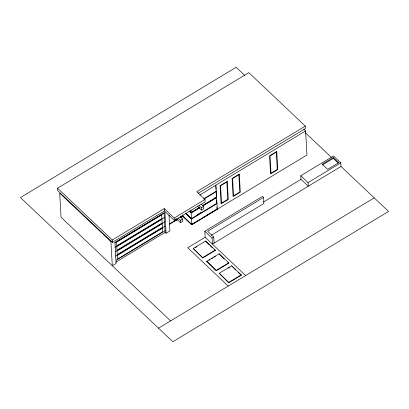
<?xml version="1.0" encoding="UTF-8"?>
<svg xmlns="http://www.w3.org/2000/svg" width="409" height="409" viewBox="0 0 409 409"><rect width="100%" height="100%" fill="white"/><g stroke="black" fill="none" stroke-linecap="round" stroke-linejoin="round"><path stroke-width="0.61" d="M112.414 242.404L112.276 239.991L164.27 208.585L164.408 210.993L112.414 242.404L57.659 190.614L57.526 188.201L248.81 72.644L305.324 126.105L305.462 128.518L197.997 193.431M169.035 215.047L169.924 230.911L166.08 233.232L164.909 212.332L114.96 242.511L116.125 263.406L112.286 265.727L110.936 241.617L112.02 240.962M305.324 126.105L196.775 191.683L204.986 199.449L205.124 201.862L174.382 220.431L164.408 210.993M114.663 242.91L164.075 213.063L165.149 232.353L166.08 233.232M215.978 189.28L215.753 185.2L305.595 130.926L303.739 129.172M199.827 195.108L215.753 185.2M114.909 247.333L164.321 217.486M115.159 251.755L164.566 221.903M203.815 198.723L216.264 191.207L215.937 185.379M203.84 199.127L216.284 191.606L215.988 191.325M174.382 220.431L174.249 218.017L204.986 199.449M115.404 256.172L164.817 226.325M180.205 217.22L182.383 216.192L180.395 217.399M169.367 224.055L175.85 220.139L175.778 218.876M169.551 224.229L176.034 220.313M176.55 220.001L177.588 219.377M180.691 217.501L182.24 216.566M216.663 203.38L216.959 203.662L217.271 209.29L191.841 224.653L182.935 216.228L184.868 217.874M175.85 220.139L176.218 220.487L177.772 219.551M180.875 217.675L183.053 216.151M190.87 212.317L190.108 211.371M214.689 197.925L215.763 197.276M190.896 212.716L199.648 207.429M202.874 205.482L216.325 197.353L216.622 197.634L216.934 203.263L191.228 218.743M189.51 211.029L191.167 212.598L199.285 207.695M202.532 205.732L216.596 197.235L216.284 191.606M185.768 213.196L191.504 218.626L191.192 212.997L199.306 208.094M203.094 205.809L216.622 197.634M182.603 218.968L182.736 221.381L180.62 222.66L180.487 220.252L182.603 218.968L180.338 216.831M203.636 206.407L203.769 208.82L201.576 210.144L201.443 207.731L203.636 206.407L201.279 204.183M116.197 260.267L165.062 230.748M115.742 262.205L165.149 232.353M191.207 218.345L185.891 213.125M197.25 214.694L198.866 213.718M199.945 213.063L201.023 212.414M191.841 224.653L191.53 219.025L216.959 203.662M191.565 224.388L186.233 219.163M203.529 217.159L204.607 216.509M206.223 215.533L207.838 214.556M198.697 220.287L191.683 224.316M199.771 219.638L201.386 218.662M202.465 218.012L216.995 209.025L217.271 209.29M245.64 275.548L205.149 237.246L204.812 231.218L262.45 196.397L263.565 197.45L263.902 203.483L211.208 235.313M263.565 197.45L207.614 231.254L213.769 237.082L214.106 243.11M300.768 175.742L308.043 182.624L308.248 186.238L300.973 179.357L300.768 175.742L333.524 155.957L340.794 162.838L340.999 166.453L388.55 211.438L172.859 341.735L20.45 197.562L236.141 67.265L244.884 75.537M333.248 157.562L322.231 164.213L327.65 169.341L338.667 162.685L333.248 157.562L333.294 158.39L338.263 163.089M322.277 165.047L333.294 158.39M205.149 237.246L187.741 247.767L228.232 286.065M263.335 202.097L300.973 179.357M193.242 248.498L205.64 241.008L215.221 250.073L215.241 250.446L202.844 257.936L193.242 248.498L202.844 257.936M195.42 247.573L197.036 246.596M340.999 166.453L212.424 244.127L212.087 238.099L213.769 237.082M308.043 182.624L340.794 162.838M202.823 257.563L215.221 250.073M206.744 261.269L219.142 253.779L228.723 262.844L228.743 263.222L216.346 270.712L206.744 261.269L216.346 270.712M208.922 260.344L210.001 259.695M211.617 258.718L212.695 258.064M213.774 257.414L215.39 256.438M216.325 270.334L228.723 262.844M219.224 273.294L231.622 265.804L241.208 274.868L241.228 275.242L228.83 282.731L219.224 273.294L228.83 282.731M228.411 268.135L229.49 267.481M228.805 282.358L241.208 274.868M158.523 328.176L374.215 197.874M305.457 132.838L331.408 157.383M216.264 191.207L216.1 191.432M216.3 196.954L216.596 197.235M216.637 202.982L216.934 203.263M217.005 209.229L216.985 207.24M199.086 205.507L201.443 207.731M197.516 206.3L201.576 210.144M189.679 211.346L191.039 212.629L191.013 212.23M189.536 211.433L191.192 212.997M204.812 231.218L212.087 238.099M185.911 213.529L191.351 218.672L191.33 218.273M185.338 213.171L191.53 219.025M182.757 216.254L191.668 224.679L306.944 155.042L305.595 130.926M206.116 241.816L209.311 244.838M210.221 245.702L212.506 247.859M214.331 249.587L215.241 250.446M219.618 254.587L224.183 258.902M227.833 262.358L228.743 263.222M235.753 270.063L231.622 265.804M238.033 272.22L241.228 275.242M178.222 218.109L180.487 220.252M176.55 218.81L180.62 222.66M164.27 208.585L174.249 218.017M57.526 188.201L112.276 239.991M110.936 241.617L59.709 193.16L61.059 217.276L170.594 320.886M216.167 192.68L216.438 197.46M216.576 199.96L216.77 203.488M219.142 253.779L219.163 254.158M205.64 241.008L205.661 241.387M191.029 210.098L191.167 212.598M182.864 214.976L182.935 216.228M176.151 219.229L176.218 220.487M161.693 214.914L116.545 242.189L116.749 245.809L161.898 218.534L161.693 214.914M161.944 219.336L116.79 246.612L116.994 250.231L162.143 222.956L161.944 219.336M227.281 181.356L220.073 185.706L221.085 203.789L228.288 199.439L227.281 181.356M239.285 174.101L232.082 178.452L233.094 196.535L240.298 192.184L239.285 174.101M276.745 151.468L269.541 155.824L270.553 173.907L277.757 169.556L276.745 151.468M226.821 182.046L220.579 185.819L221.545 203.099L227.787 199.326L226.821 182.046M238.83 174.791L232.588 178.564L233.554 195.845L239.797 192.072L238.83 174.791M276.29 152.163L270.047 155.931L271.014 173.217L277.256 169.444L276.29 152.163M162.189 223.759L117.04 251.034L117.24 254.649L162.388 227.373L162.189 223.759M162.434 228.176L117.286 255.451L117.49 259.071L162.639 231.796L162.434 228.176"/></g></svg>
